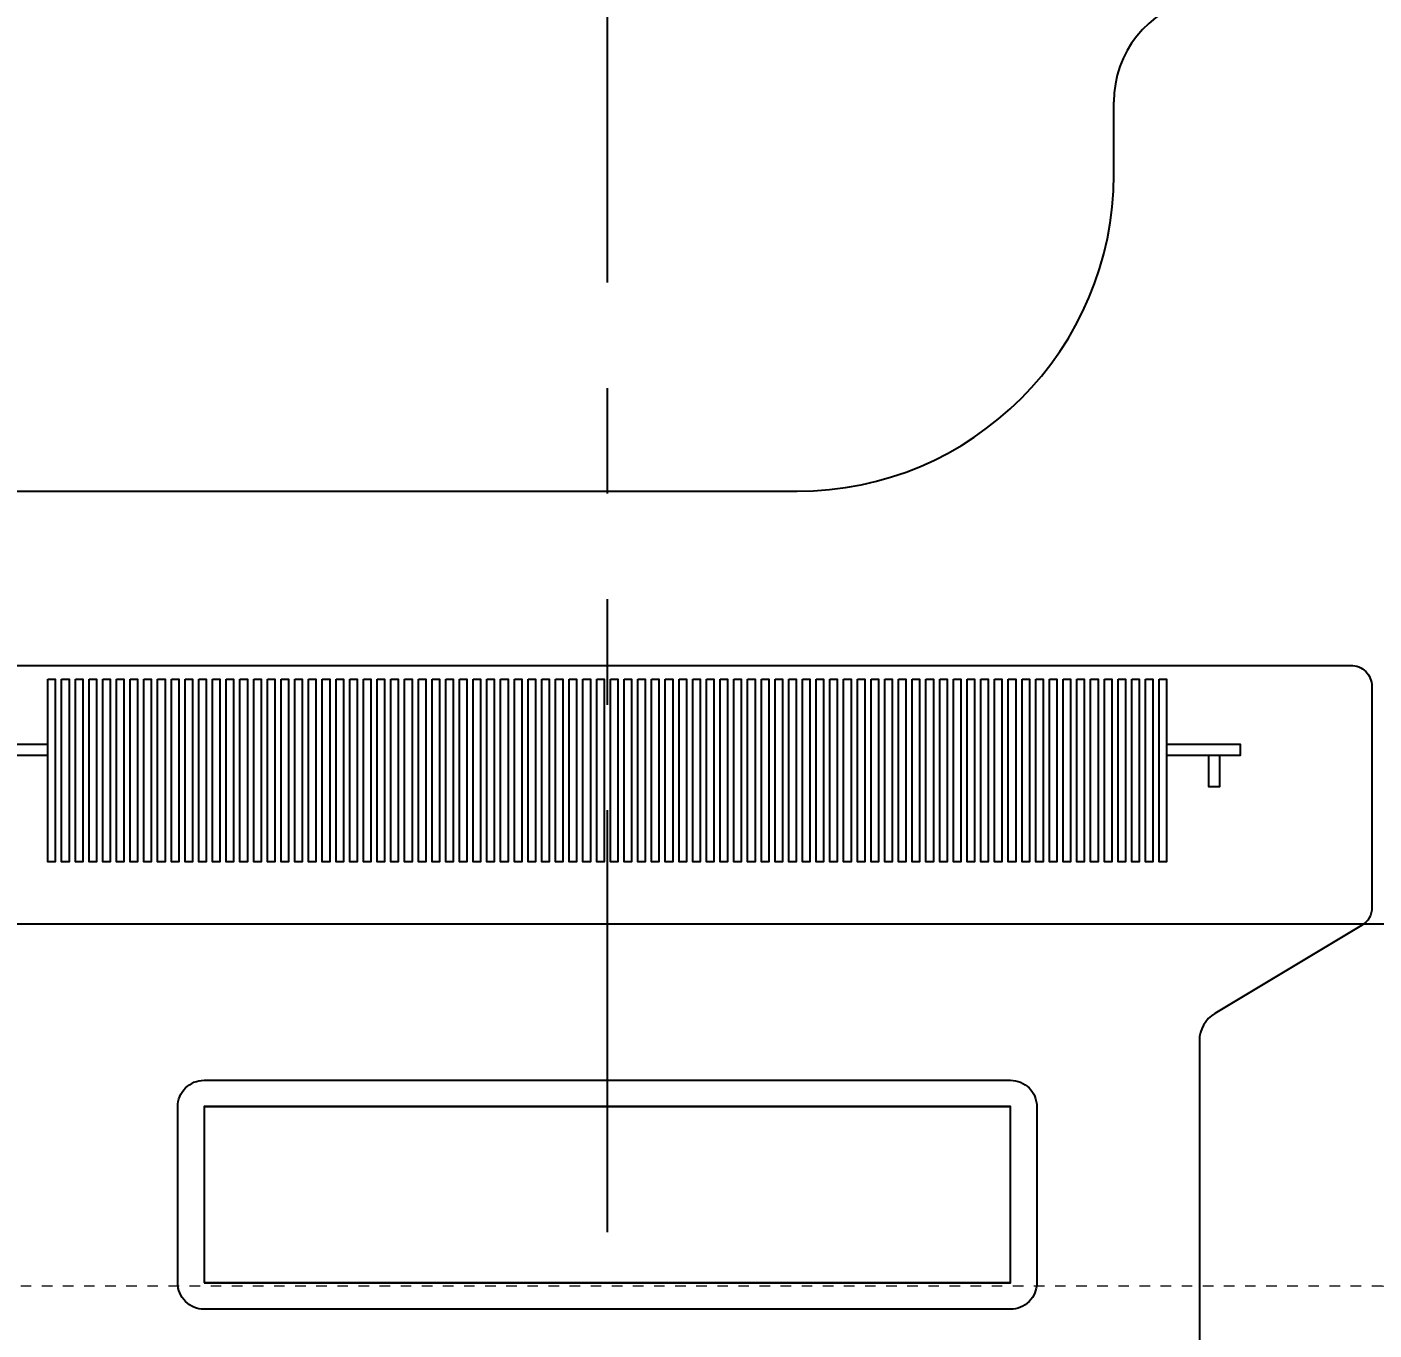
# Model space of a CAD drawing. Header units: inches. Extents: x 1765 to 5217, y -1519 to 441.
# Drawn here: x 4182.19 to 4194.95, y -760.55 to -748.2 of the extents above; entities that cross this region are included whole.
import ezdxf

# ---------------------------------------------------------------- set-up
doc = ezdxf.new("R2010")
doc.units = ezdxf.units.IN
doc.header["$MEASUREMENT"] = 0
doc.linetypes.add('ACISOTGB', pattern=[9, 4, -1, 1, -1, 1, -1])
doc.linetypes.add('DOT', pattern=[0.2, 0.1, -0.1])
doc.layers.add('AA', color=7, linetype='Continuous', lineweight=13)
doc.layers.add('DIM', color=3, linetype='Continuous', lineweight=15)
doc.styles.add('Chinese', font='')
doc.styles.add('宋体', font='')
doc.styles.get('Chinese').set_extended_font_data('SimSun')
doc.styles.get('宋体').set_extended_font_data('SimSun')
doc.dimstyles.new('YanXiu', dxfattribs={"dimtxt": 2.5, "dimasz": 2.2, "dimexe": 0.66, "dimexo": 0.66, "dimgap": 0.66, "dimtad": 0, "dimdsep": 46, "dimtxsty": 'Chinese', "dimcen": 0, "dimclrd": 119, "dimclre": 119, "dimclrt": 42, "dimazin": 2, "dimtfac": 1, "dimtofl": 0, "dimtmove": 0, "dimatfit": 3, "dimfxl": 0, "dimlwd": 5, "dimlwe": 5, "dimarcsym": 0})

# ---------------------------------------------------------------- blocks, each defined once
blk = doc.blocks.new('*D18')
at = {"layer": 'Defpoints', "color": 0, "transparency": 16777216}
for p in [(4193.732, -761.959), (4206.119, -761.959), (4189.367, -762.959)]:
    blk.add_point(p, dxfattribs=at)
at = {"layer": 'DIM', "color": 119, "lineweight": 5, "transparency": 16777216}
for p, q in [((4206.119, -759.759), (4206.119, -757.559)), ((4194.392, -761.959), (4206.779, -761.959)), ((4190.027, -762.959), (4206.779, -762.959)), ((4206.119, -765.159), (4206.119, -767.359))]:
    blk.add_line(p, q, dxfattribs=at)
at = {"layer": 'DIM', "color": 119, "transparency": 16777216}
for points in [[(4205.752, -759.759), (4206.485, -759.759), (4206.119, -761.959)], [(4205.752, -765.159), (4206.485, -765.159), (4206.119, -762.959)]]:
    blk.add_solid(points, dxfattribs=at)
at = {"layer": 'DIM', "color": 42, "transparency": 16777216, "insert": (4206.119, -756.392), "char_height": 2.5, "attachment_point": 5, "rotation": 90, "style": '宋体'}
blk.add_mtext('1', dxfattribs=at)

msp = doc.modelspace()

# ---------------------------------------------------------------- linework, layer by layer
at = {"color": 1, "linetype": 'ACISOTGB'}
msp.add_line((4187.686, -719.624), (4187.686, -760.135), dxfattribs=at)
at = {"color": 0}
msp.add_line((4192.486, -749.601), (4192.486, -748.911), dxfattribs=at)
msp.add_line((4179.236, -752.601), (4189.486, -752.601))
msp.add_lwpolyline([(4182.884, -762.959), (4182.884, -761.929, 0.315299), (4182.686, -761.647), (4182.273, -761.497, -0.315299), (4182.076, -761.215), (4182.076, -757.808, 0.263643), (4181.93, -757.551), (4180.538, -756.717, -0.263643), (4180.441, -756.545), (4180.441, -754.451, -0.414214), (4180.641, -754.251), (4194.731, -754.251, -0.414214), (4194.931, -754.451), (4194.931, -756.545, -0.263643), (4194.834, -756.717), (4193.442, -757.551, 0.263643), (4193.296, -757.808), (4193.296, -761.215, -0.315299), (4193.098, -761.497), (4192.685, -761.647, 0.315299), (4192.488, -761.929), (4192.488, -762.959)], format="xyb")
for points in [[(4182.386, -754.381), (4182.456, -754.381), (4182.456, -756.114), (4182.386, -756.114)], [(4182.516, -754.381), (4182.586, -754.381), (4182.586, -756.114), (4182.516, -756.114)], [(4182.646, -754.381), (4182.716, -754.381), (4182.716, -756.114), (4182.646, -756.114)], [(4182.776, -754.381), (4182.846, -754.381), (4182.846, -756.114), (4182.776, -756.114)], [(4182.906, -754.381), (4182.976, -754.381), (4182.976, -756.114), (4182.906, -756.114)], [(4183.036, -754.381), (4183.106, -754.381), (4183.106, -756.114), (4183.036, -756.114)], [(4183.166, -754.381), (4183.236, -754.381), (4183.236, -756.114), (4183.166, -756.114)], [(4183.296, -754.381), (4183.366, -754.381), (4183.366, -756.114), (4183.296, -756.114)], [(4183.426, -754.381), (4183.496, -754.381), (4183.496, -756.114), (4183.426, -756.114)], [(4183.556, -754.381), (4183.626, -754.381), (4183.626, -756.114), (4183.556, -756.114)], [(4183.686, -754.381), (4183.756, -754.381), (4183.756, -756.114), (4183.686, -756.114)], [(4183.816, -754.381), (4183.886, -754.381), (4183.886, -756.114), (4183.816, -756.114)], [(4183.946, -754.381), (4184.016, -754.381), (4184.016, -756.114), (4183.946, -756.114)], [(4184.076, -754.381), (4184.146, -754.381), (4184.146, -756.114), (4184.076, -756.114)], [(4184.206, -754.381), (4184.276, -754.381), (4184.276, -756.114), (4184.206, -756.114)], [(4184.336, -754.381), (4184.406, -754.381), (4184.406, -756.114), (4184.336, -756.114)], [(4184.466, -754.381), (4184.536, -754.381), (4184.536, -756.114), (4184.466, -756.114)], [(4184.596, -754.381), (4184.666, -754.381), (4184.666, -756.114), (4184.596, -756.114)], [(4184.726, -754.381), (4184.796, -754.381), (4184.796, -756.114), (4184.726, -756.114)], [(4184.856, -754.381), (4184.926, -754.381), (4184.926, -756.114), (4184.856, -756.114)], [(4184.986, -754.381), (4185.056, -754.381), (4185.056, -756.114), (4184.986, -756.114)], [(4185.116, -754.381), (4185.186, -754.381), (4185.186, -756.114), (4185.116, -756.114)], [(4185.246, -754.381), (4185.316, -754.381), (4185.316, -756.114), (4185.246, -756.114)], [(4185.376, -754.381), (4185.446, -754.381), (4185.446, -756.114), (4185.376, -756.114)], [(4185.506, -754.381), (4185.576, -754.381), (4185.576, -756.114), (4185.506, -756.114)], [(4185.636, -754.381), (4185.706, -754.381), (4185.706, -756.114), (4185.636, -756.114)], [(4185.766, -754.381), (4185.836, -754.381), (4185.836, -756.114), (4185.766, -756.114)], [(4185.896, -754.381), (4185.966, -754.381), (4185.966, -756.114), (4185.896, -756.114)], [(4186.026, -754.381), (4186.096, -754.381), (4186.096, -756.114), (4186.026, -756.114)], [(4186.156, -754.381), (4186.226, -754.381), (4186.226, -756.114), (4186.156, -756.114)], [(4186.286, -754.381), (4186.356, -754.381), (4186.356, -756.114), (4186.286, -756.114)], [(4186.416, -754.381), (4186.486, -754.381), (4186.486, -756.114), (4186.416, -756.114)], [(4186.546, -754.381), (4186.616, -754.381), (4186.616, -756.114), (4186.546, -756.114)], [(4186.676, -754.381), (4186.746, -754.381), (4186.746, -756.114), (4186.676, -756.114)], [(4186.806, -754.381), (4186.876, -754.381), (4186.876, -756.114), (4186.806, -756.114)], [(4186.936, -754.381), (4187.006, -754.381), (4187.006, -756.114), (4186.936, -756.114)], [(4187.066, -754.381), (4187.136, -754.381), (4187.136, -756.114), (4187.066, -756.114)], [(4187.196, -754.381), (4187.266, -754.381), (4187.266, -756.114), (4187.196, -756.114)], [(4187.326, -754.381), (4187.396, -754.381), (4187.396, -756.114), (4187.326, -756.114)], [(4187.456, -754.381), (4187.526, -754.381), (4187.526, -756.114), (4187.456, -756.114)], [(4187.586, -754.381), (4187.656, -754.381), (4187.656, -756.114), (4187.586, -756.114)], [(4187.716, -754.381), (4187.786, -754.381), (4187.786, -756.114), (4187.716, -756.114)], [(4187.846, -754.381), (4187.916, -754.381), (4187.916, -756.114), (4187.846, -756.114)], [(4187.976, -754.381), (4188.046, -754.381), (4188.046, -756.114), (4187.976, -756.114)], [(4188.106, -754.381), (4188.176, -754.381), (4188.176, -756.114), (4188.106, -756.114)], [(4188.236, -754.381), (4188.306, -754.381), (4188.306, -756.114), (4188.236, -756.114)], [(4188.366, -754.381), (4188.436, -754.381), (4188.436, -756.114), (4188.366, -756.114)], [(4188.496, -754.381), (4188.566, -754.381), (4188.566, -756.114), (4188.496, -756.114)], [(4188.626, -754.381), (4188.696, -754.381), (4188.696, -756.114), (4188.626, -756.114)], [(4188.756, -754.381), (4188.826, -754.381), (4188.826, -756.114), (4188.756, -756.114)], [(4188.886, -754.381), (4188.956, -754.381), (4188.956, -756.114), (4188.886, -756.114)], [(4189.016, -754.381), (4189.086, -754.381), (4189.086, -756.114), (4189.016, -756.114)], [(4189.146, -754.381), (4189.216, -754.381), (4189.216, -756.114), (4189.146, -756.114)], [(4189.276, -754.381), (4189.346, -754.381), (4189.346, -756.114), (4189.276, -756.114)], [(4189.406, -754.381), (4189.476, -754.381), (4189.476, -756.114), (4189.406, -756.114)], [(4189.536, -754.381), (4189.606, -754.381), (4189.606, -756.114), (4189.536, -756.114)], [(4189.666, -754.381), (4189.736, -754.381), (4189.736, -756.114), (4189.666, -756.114)], [(4189.796, -754.381), (4189.866, -754.381), (4189.866, -756.114), (4189.796, -756.114)], [(4189.926, -754.381), (4189.996, -754.381), (4189.996, -756.114), (4189.926, -756.114)], [(4190.056, -754.381), (4190.126, -754.381), (4190.126, -756.114), (4190.056, -756.114)], [(4190.186, -754.381), (4190.256, -754.381), (4190.256, -756.114), (4190.186, -756.114)], [(4190.316, -754.381), (4190.386, -754.381), (4190.386, -756.114), (4190.316, -756.114)], [(4190.446, -754.381), (4190.516, -754.381), (4190.516, -756.114), (4190.446, -756.114)], [(4190.576, -754.381), (4190.646, -754.381), (4190.646, -756.114), (4190.576, -756.114)], [(4190.706, -754.381), (4190.776, -754.381), (4190.776, -756.114), (4190.706, -756.114)], [(4190.836, -754.381), (4190.906, -754.381), (4190.906, -756.114), (4190.836, -756.114)], [(4190.966, -754.381), (4191.036, -754.381), (4191.036, -756.114), (4190.966, -756.114)], [(4191.096, -754.381), (4191.166, -754.381), (4191.166, -756.114), (4191.096, -756.114)], [(4191.226, -754.381), (4191.296, -754.381), (4191.296, -756.114), (4191.226, -756.114)], [(4191.356, -754.381), (4191.426, -754.381), (4191.426, -756.114), (4191.356, -756.114)], [(4191.486, -754.381), (4191.556, -754.381), (4191.556, -756.114), (4191.486, -756.114)], [(4191.616, -754.381), (4191.686, -754.381), (4191.686, -756.114), (4191.616, -756.114)], [(4191.746, -754.381), (4191.816, -754.381), (4191.816, -756.114), (4191.746, -756.114)], [(4191.876, -754.381), (4191.946, -754.381), (4191.946, -756.114), (4191.876, -756.114)], [(4192.006, -754.381), (4192.076, -754.381), (4192.076, -756.114), (4192.006, -756.114)], [(4192.136, -754.381), (4192.206, -754.381), (4192.206, -756.114), (4192.136, -756.114)], [(4192.266, -754.381), (4192.336, -754.381), (4192.336, -756.114), (4192.266, -756.114)], [(4192.396, -754.381), (4192.466, -754.381), (4192.466, -756.114), (4192.396, -756.114)], [(4192.526, -754.381), (4192.596, -754.381), (4192.596, -756.114), (4192.526, -756.114)], [(4192.656, -754.381), (4192.726, -754.381), (4192.726, -756.114), (4192.656, -756.114)], [(4192.786, -754.381), (4192.856, -754.381), (4192.856, -756.114), (4192.786, -756.114)], [(4192.916, -754.381), (4192.986, -754.381), (4192.986, -756.114), (4192.916, -756.114)], [(4181.686, -755.101), (4182.386, -755.101), (4182.386, -755.001), (4181.686, -755.001)], [(4192.986, -755.101), (4193.686, -755.101), (4193.686, -755.001), (4192.986, -755.001)], [(4193.386, -755.101), (4193.486, -755.101), (4193.486, -755.401), (4193.386, -755.401)], [(4183.866, -760.103), (4191.506, -760.103), (4191.506, -758.433), (4183.866, -758.433)]]:
    msp.add_lwpolyline(points, close=True, dxfattribs=at)
at = {"color": 1}
msp.add_lwpolyline([(4172.192, -755.701, 0.414214), (4173.192, -756.701), (4195.291, -756.701, 0.348147), (4196.264, -755.93, -0.073355), (4196.372, -755.659), (4214.143, -755.659, 0.414214)], format="xyb", dxfattribs=at)
msp.add_lwpolyline([(4183.616, -760.103), (4183.616, -758.433, -0.414214), (4183.866, -758.183), (4191.506, -758.183, -0.414214), (4191.756, -758.433), (4191.756, -760.103, -0.414214), (4191.506, -760.353), (4183.866, -760.353, -0.414214)], format="xyb", close=True)
for points in [[(4183.866, -758.433), (4191.506, -758.433)], [(4191.506, -760.103), (4183.866, -760.103)]]:
    msp.add_lwpolyline(points)
at = {"color": 0}
msp.add_arc((4193.486, -748.911), 1, 103.0277, 180, dxfattribs=at)
msp.add_arc((4189.486, -749.601), 3, 270, 0)
at = {"layer": 'AA', "color": 1, "linetype": 'DOT'}
msp.add_lwpolyline([(4171.142, -728.824, -0.414214), (4180.342, -719.624), (4195.029, -719.624, -0.414214), (4204.229, -728.824), (4204.229, -750.935, -0.414214), (4195.029, -760.135), (4180.342, -760.135, -0.414214), (4171.142, -750.935)], format="xyb", close=True, dxfattribs=at)
msp.add_lwpolyline([(4171.142, -728.824, -0.414214), (4180.342, -719.624), (4195.029, -719.624, -0.414214), (4204.229, -728.824), (4204.229, -750.935, -0.414214), (4195.029, -760.135), (4180.342, -760.135, -0.414214), (4171.142, -750.935)], format="xyb", close=True, dxfattribs=at)

# ---------------------------------------------------------------- dimensions: what is measured, and where the dimension line sits
at = {"layer": 'DIM', "color": 3}
dim = msp.add_linear_dim(base=(4206.119, -761.959), p1=(4189.367, -762.959), p2=(4193.732, -761.959), angle=90, dimstyle='YanXiu', override={"dimtxsty": '宋体', "dimfxl": 1.25}, dxfattribs=at)
dim.commit()
dim.dimension.update_dxf_attribs({"geometry": '*D18', "text_midpoint": (4206.119, -756.392)})

doc.saveas('drawing.dxf')
